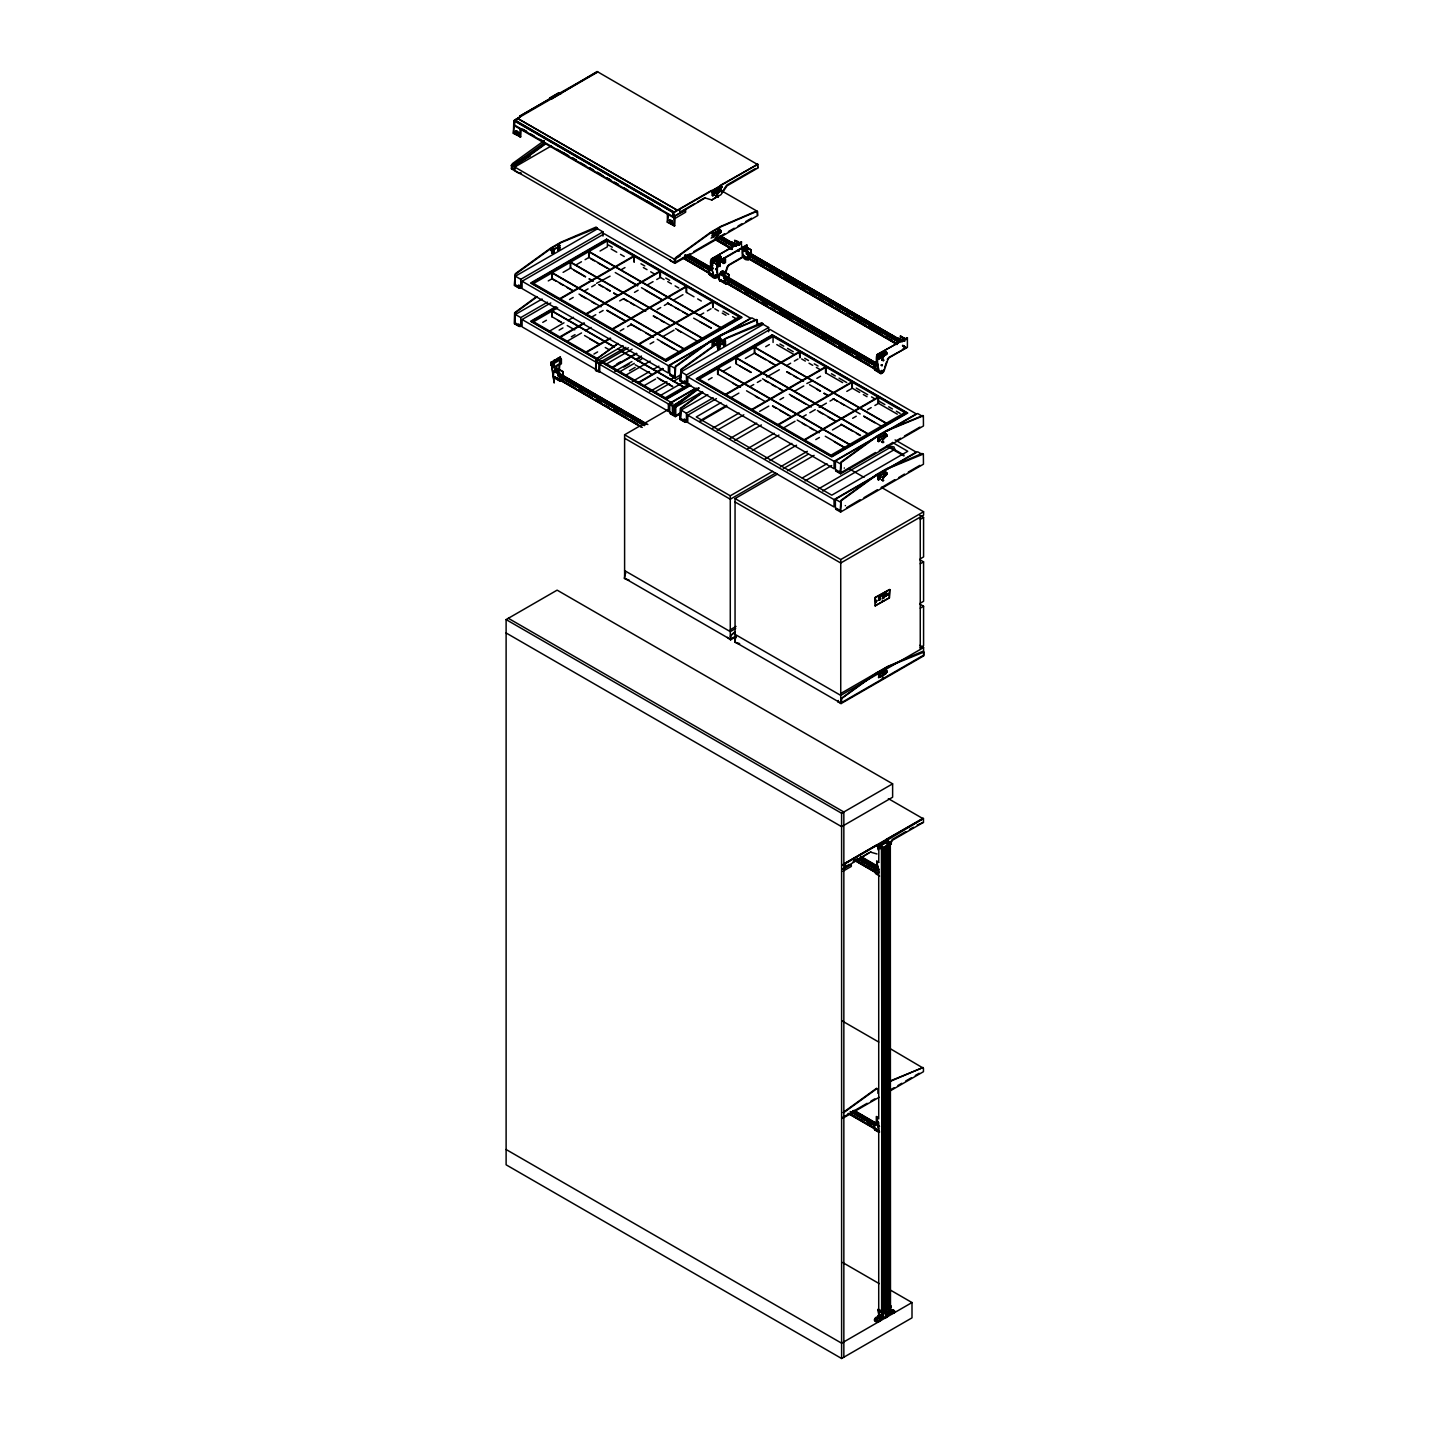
<?xml version="1.0" encoding="UTF-8"?>
<svg xmlns="http://www.w3.org/2000/svg" width="1430" height="1430" viewBox="0 0 1430 1430"><rect width="100%" height="100%" fill="white"/><g stroke="black" fill="none" stroke-linecap="round" stroke-linejoin="round"><path stroke-width="1.5" d="M886.975 850.296L886.225 855.176L886.475 850.01M886.975 860.431L886.225 865.311L886.475 860.145M887.083 880.469L886.225 885.563L886.475 880.397M886.975 870.548L886.225 875.428L886.475 870.262M886.975 890.801L886.225 895.681L886.475 890.515M887.083 910.856L886.225 915.933L886.475 910.767M886.975 900.936L886.225 905.816L886.475 900.632M886.975 921.17L886.225 926.068L886.475 920.884M886.975 941.423L886.225 946.32L886.582 940.243M886.975 931.305C887.851 926.944 885.456 945.552 886.654 930.251M886.975 951.558L886.672 950.557L886.403 956.438L886.475 950.289L886.028 952.094M886.975 971.81L886.225 976.69L886.475 971.524M886.975 961.675L886.832 960.656L886.403 966.573L886.475 960.406L886.028 962.229M886.975 981.927L886.225 986.825L886.475 981.641M886.975 1002.18L886.225 1007.077L886.475 1001.894M886.975 992.062L886.225 996.942L886.475 991.777M886.975 1012.315L886.225 1017.195L886.475 1012.029M886.975 1032.567L886.225 1037.447L886.475 1032.281M886.975 1022.432L886.225 1027.33L886.475 1022.146M886.975 1042.685L886.314 1047.6L886.475 1042.399M886.975 1062.937C888.638 1058.611 884.866 1077.13 886.654 1061.882M886.975 1052.82L886.225 1057.7L886.475 1052.534M886.975 1073.072L886.225 1077.952L886.475 1071.785M886.975 1093.324L886.832 1092.306L886.403 1098.204L886.475 1092.037L886.028 1093.861M886.975 1083.189L886.672 1082.188L886.403 1088.087L886.475 1081.92L886.028 1083.726M887.083 1103.245L886.225 1108.322L886.475 1103.156M886.975 1123.694L886.225 1128.574L886.475 1123.408M886.975 1113.577L886.225 1118.457L886.475 1113.291M887.083 1133.615L886.225 1138.709L886.475 1133.525M886.975 1154.082L886.225 1158.961L886.475 1153.778M886.975 1143.946L886.225 1148.826L886.475 1143.66M886.975 1164.199L886.225 1169.079L886.475 1163.913M886.975 1184.451C887.798 1180.179 885.385 1198.608 886.654 1183.397M886.975 1174.316L886.225 1179.214L886.475 1174.03M886.975 1194.568L886.225 1199.466L886.475 1193.299M886.975 1214.821L886.832 1213.802L886.403 1219.719L886.475 1213.552L886.028 1215.375M886.975 1204.704L886.672 1203.703L886.403 1209.583L886.475 1203.434L886.028 1205.24M886.975 1224.956L886.225 1229.836L886.475 1224.67M886.975 1245.208L886.225 1250.088L886.475 1244.922M886.975 1235.073L886.225 1239.971L886.475 1234.787M886.975 1255.325L886.225 1260.223L886.475 1255.04M886.975 1275.578L886.225 1280.476L886.475 1275.292M886.975 1265.461L886.314 1270.358L886.475 1265.175M886.975 1285.713L886.225 1290.593L886.475 1285.427M886.975 1295.83L886.225 1300.71L886.475 1295.544M511.422 165.523L512.458 163.592L544.347 140.515M513.013 166.434L514.031 164.486L544.169 142.696M514.746 167.435L515.765 165.505L545.903 143.697M624.606 575.218L625.625 573.269M674.477 259.67L675.514 257.722L710.925 232.089L720.881 226.351L756.291 211.086L757.328 211.837M678.803 414.182L674.942 416.398L674.96 406.478L676.301 404.726M675.121 406.585L675.335 416.631L679.196 414.396M730.283 636.243L734.895 631.72M735.056 638.996L735.789 637.315M840.733 700.003L841.77 698.054L877.198 672.44M711.389 340.841L675.675 366.724L675.103 377.127L670.563 375.214A2.556 1.484 0 0 1 670.116 374.875L670.187 373.874M555.323 248.945L556.878 247.569L554.876 248.677M558.201 369.691C555.287 364.829 551.515 376.305 554.661 378.199M553.964 360.646C555.895 358.912 553.571 362.219 554.876 362.112M715.947 192.835L717.27 193.604L717.27 192.657M716.662 195.463C715.34 196.178 717.914 197.286 718.039 196.357M720.005 191.584L717.163 192.228L716.448 194.087L717.967 192.978L717.896 188.438L720.005 187.759L720.005 191.584L717.467 192.675M716.573 194.212L718.343 193.515L718.343 188.706M715.072 232.697L717.074 231.589L715.536 232.965M715.947 234.645C718.718 232.947 716.09 237.112 716.948 234.556M716.662 237.13C715.34 237.952 717.86 238.721 718.039 238.024M715.536 259.17L717.199 258.222M718.039 238.274L716.251 237.237M717.27 235.271C715.322 237.505 720.845 233.751 717.056 234.448M716.752 261.172C720.041 262.745 714.714 258.651 716.805 261.529M715.947 264.103C716.698 263.37 718.146 264.443 717.628 265.068M717.753 260.063C717.967 264.443 714.643 259.438 718.343 260.439M716.77 263.746L716.466 262.441L746.728 244.923L747.175 248.999M716.698 269.483L715.912 269.019M716.68 275.329L715.822 274.828M720.112 263.728L720.112 261.815M719.522 262.441L719.987 264.05M723.92 272.469C721.006 267.625 717.234 279.1 720.398 280.995M721.006 262.334L722.543 260.957L720.541 262.065M715.072 341.162C718.539 337.248 714.142 343.504 717.199 340.483M715.536 341.43L716.734 340.215M720.541 344.326C724.009 340.411 719.612 346.65 722.65 343.629M721.006 344.594L722.204 343.361M738.488 245.156L736.843 244.441M746.353 248.051C740.061 242.832 740.365 264.496 749.856 258.937M844.254 468.164L844.361 467.932M880.755 354.551C884.115 350.672 879.825 356.874 882.864 353.871M881.202 354.819L882.614 353.335M881.613 356.499C882.489 354.998 882.113 358.519 883.704 355.927C881.667 360.378 884.401 353.389 882.113 357.607M882.435 359.144C880.898 359.359 883.615 361.021 883.669 359.788M881.81 365.723L882.274 364.918L881.255 365.329M881.255 370.87L882.113 371.371L881.738 370.37M883.669 369.494L883.4 370.835M881.202 437.08L882.757 435.721L880.755 436.811M881.202 475.35L882.757 473.974L880.755 475.082M882.435 477.352C883.329 481.249 885.688 473.294 884.026 472.758L885.671 471.811L885.671 475.636L882.632 476.941M905.494 338.946C892.463 332.118 909.659 339.786 903.17 339.822M876.358 600.225L875.857 602.066M876.697 600.689L876.018 602.012L877.001 600.868M904.135 346.65L904.296 346.328M904.779 340.751L902.848 339.518M881.631 595.917L883.043 594.433M883.079 597.043L882.793 598.205L882.989 597.186M887.708 593.951L888.423 595.005M888.62 594.719L889.102 593.7L887.959 594.737M882.739 671.546L881.327 673.029L883.043 671.725M881.631 673.208L883.293 672.261M883.508 674.084L882.507 675.836M882.882 674.549L882.793 675.496L882.471 674.156M878.127 846.775L887.19 840.733L891.391 842.896L890.318 843.861L890.479 1313.759L889.532 1313.348M882.471 847.633L881.827 848.741M891.248 843.164L882.328 847.99M886.725 844.004L888.924 843.664L887.422 843.325M882.525 1310.827L881.756 1309.612M891.051 1306.484L882.864 1311.703L882.328 1310.81M891.122 1313.187L882.864 1318.156L881.756 1315.725M511.44 165.344L524.953 157.318M675.353 406.71L675.711 405.244M883.669 1310.863L885.331 1310.595M514.067 126.323L513.388 133.383L513.835 120.638L520.466 116.813L514.3 120.907L514.3 125.679L673.119 217.378L673.119 212.605L711.354 190.53L711.8 191.763L720.917 186.49C723.741 183.344 715.822 196.196 711.354 191.102M891.855 446.947L893.875 446.821L894.84 449.342L822.643 491.026M515.265 131.149L515.211 134.045L520.699 136.851L521.128 129.415M516.266 132.364L517.481 132.883L516.266 132.561M670.277 221.471L671.439 221.865L670.92 221.007M670.813 221.632L670.724 220.989M727.352 637.351L730.587 639.836L736.379 636.493M887.136 666.702L922.547 651.419L923.798 651.883L923.887 655.78L841.037 703.596L838.034 701.844L838.23 700.468M558.933 370.048L560.167 357.017L559.38 370.316M673.155 415.361L673.065 414.36A1.877 1.09 0 0 1 673.459 414.039M880.272 847.293L882.149 847.293L880.129 847.007M880.987 847.293L880.862 845.845L882.614 846.775M888.048 843.789C883.99 840.822 890.586 842.896 889.978 844.773L889.978 1307.592M876.822 1319.711L877.984 1320.14L876.894 1319.979M891.301 1311.31L892.302 1311.989L891.051 1311.721M675.389 406.513L697.679 389.532M743.511 248.051L746.835 247.354L746.835 251.769M718.218 342.574C714.893 342.056 716.341 344.094 718.218 343.933M883.669 360.271L881.935 359.109M883.061 371.532L883.972 369.584M884.187 370.674L887.69 360.146A3.307 1.913 -60 0 1 889.8 357.393L907.389 347.24L907.389 337.677L877.108 354.622C874.481 359.109 879.182 381.006 883.722 370.406M845.47 505.594L845.255 505.666M882.256 438.653C885.599 436.311 881.112 442.674 882.435 438.402C879.307 439.85 890.461 436.722 885.224 433.272M882.471 438.956L882.721 438.903M885.671 471.811L883.561 472.49C885.831 481.302 878.485 475.672 884.026 476.583M882.578 477.441L882.399 476.816M875.768 601.208L876.286 601.44M882.828 597.383C883.418 598.08 881.738 597.812 883.883 596.828M882.632 597.633L882.507 598.544M887.959 594.344L888.441 593.325M670.187 412.519L670.187 412.144M679.607 413.324L675.121 416.112L670.545 413.485A2.574 1.484 0 0 1 670.098 413.127L670.098 413.52A2.574 1.484 0 0 0 670.545 413.86L675.335 416.631M887.011 430.752L923.369 415.755L923.458 425.961L840.625 473.795L836.228 471.257A2.556 1.484 0 0 1 835.781 470.917L835.531 470.041M725.725 271.253L727.03 267.374M725.528 273.47L727.495 267.642A3.307 1.913 -60 0 1 729.604 264.89L744.279 256.417L742.814 256.56M884.634 367.635L886.582 361.808M878.717 1310.184L877.877 1311.024L882.525 1312.579M878.127 1315.35L882.489 1317.173M883.561 1310.381L885.635 1311.471L885.939 1309.63M838.23 700.843L837.944 701.773M684.237 418.919L685.167 419.669M518.357 285.643L519.483 285.839M840.59 471.31L839.732 471.292M554.661 370.03C563.974 367.707 555.305 386.261 562.651 379.433M717.914 196.875L716.073 195.803M720.005 265.623L720.005 266.552M731.892 241.974L731.302 249.464M714.142 277.259L716.359 277.706L718.057 274.757M875.75 362.791L720.398 272.826C729.693 270.502 721.024 289.039 728.371 282.211M716.573 342.986L716.573 344.344L717.574 343.915M716.913 343.54L717.842 342.556M719.987 344.952L719.987 346.31M882.274 371.192L881.345 370.656M882.542 438.813C884.884 443.389 882.382 432.146 885.688 433.54M875.553 600.815L875.821 601.78M680.716 374.803L674.942 378.128L670.563 375.607A2.556 1.484 0 0 1 670.116 375.268L670.187 374.267M596.221 359.609L595.756 370.298L598.634 371.514L599.063 362.791L625.84 347.347M555.877 370.62L558.683 368.994L558.451 372.694M717.216 192.871L717.038 194.48M713.373 268.661C708.047 260.028 706.062 277.563 711.407 274.113M716.948 257.686L715.769 258.347M735.789 244.226L738.613 242.6M721.596 273.398L724.402 271.772L724.474 276.115M744.011 248.981L743.243 247.765M742.814 248.409L747.926 251.233L747.872 259.474M877.752 363.56C873.23 357.679 872.318 373.302 877.091 369.762M901.472 339.893L904.278 338.267M902.991 340L902.241 341.323L742.492 249.088M905.494 347.097L902.991 348.92M882.364 600.725L882.167 601.118M721.703 192.675L726.672 185.131L755.398 168.543M513.835 120.638L673.584 212.873L673.584 216.699L705.133 197.948L711.8 199.986L720.917 194.73L727.137 185.775L757.775 168.079L757.775 164.253L720.452 185.274M889.853 843.36L892.338 839.392L905.762 831.652M890.318 843.611L892.803 840.036L923.458 822.339L923.458 818.514L886.135 839.535L891.122 843.182M517.106 133.133L517.106 132.758M880.433 846.971L881.756 846.131L882.578 847.132M882.06 847.507L881.613 1316.744M887.297 843.074L887.976 843.378M876.286 865.865L875.375 872.926L877.484 874.016M890.479 1313.759L891.319 1312.919M596.131 359.305L617.867 343.45M555.287 361.057L556.878 361.004L554.965 359.913M561.883 379.576L559.827 379.79L559.774 372.873M722.633 261.136L721.417 261.261M739.811 243.279C725.6 237.612 745.96 241.867 736.879 244.977L731.838 242.063M714.66 277.778L716.966 276.508M750.035 257.954L747.962 258.151L747.926 251.233M727.602 282.371L725.546 282.568L725.493 275.65M720.112 344.076L720.112 345.989M882.632 356.428L882.882 358.054M883.4 360.646L881.667 359.484M882.113 365.633L881.291 365.025M882.828 674.191C882.918 677.856 883.418 672.583 882.668 674.942M668.579 214.375L667.381 222.294L667.381 214.071M885.831 930.215L885.921 931.77M886.01 1061.739L886.028 1063.473M885.831 1183.361L886.028 1184.987M886.01 1193.371L886.028 1195.123M675.675 404.976L699.216 388.12M886.922 842.949L888.763 842.806M735.771 636.868L734.752 642.231L739.525 643.857M878.074 846.524L887.744 841.233M881.917 847.293L880.63 846.828M891.051 843.95L882.864 848.348M891.122 1305.858L888.852 1305.983M891.051 1307.646L888.852 1306.859M891.051 1309.397L888.62 1309.612L889.978 1310.202L889.978 1314.045L888.852 1313.312M891.051 1312.007L888.852 1312.097M891.248 1313.312L893.875 1311.793L893.875 1313.026M717.628 238.864L715.947 237.898M555.948 361.111L554.34 360.181M888.316 593.611L889.263 593.79M888.763 594.808L887.816 594.808M545.438 143.429L515.014 165.487L514.282 170.599L518.661 173.137A2.556 1.484 0 0 0 519.251 173.388L520.985 173.352M536.625 296.546L514.621 312.741L514.282 323.645L518.679 326.183A2.556 1.484 0 0 0 519.251 326.433L521.003 326.397M537.09 296.814L515.193 312.83L514.746 323.52L518.679 325.79A2.556 1.484 0 0 0 519.251 326.04L519.483 326.112M618.1 343.593L595.988 359.466L595.541 370.549L598.795 371.872A1.877 1.09 0 0 0 599.367 371.639M698.591 387.762L675.067 404.869L675.103 415.379M702.291 392.195L680.305 408.39L679.947 419.294L684.344 421.832A2.574 1.484 0 0 0 684.934 422.082L686.668 422.047M702.756 392.464L680.877 408.48L680.412 419.169L684.344 421.439A2.574 1.484 0 0 0 684.934 421.707L686.668 421.653M877.073 436.49L841.341 462.373L840.625 473.795M877.073 474.742L841.341 500.643L840.608 512.047L836.228 509.509A2.574 1.484 0 0 1 835.781 509.169L835.531 508.294M735.306 631.81L730.945 635.242L730.587 639.836M843.11 1112.504L876.608 1088.266M843.557 1112.772L877.073 1088.516M886.01 940.225L886.028 941.977M625.482 573.001L624.302 578.471L629.075 580.097M513.924 169.258L513.013 169.866L512.995 166.023L511.422 165.129L511.475 168.972M877.949 846.935L877.019 845.362M878.717 1309.308C875.768 1310.148 881.363 1313.437 882.864 1311.703L882.685 847.919M891.248 1306.859L890.121 1306.913M881.827 1312.955L891.319 1307.324M878.717 1315.761L875.321 1318.943L878.467 1317.137M549.871 97.883L558.987 92.628L560.721 93.629L551.372 99.135L549.871 97.883L551.605 98.885M549.871 98.277L558.987 93.004L560.721 94.005M551.14 98.044L519.555 116.277L551.14 98.044L551.14 98.992M560.256 93.737L597.114 71.5L757.328 164.379M560.256 92.789L597.579 71.768M597.579 72.144L514.746 119.977L674.477 212.194M518.447 118.904L677.266 210.21L518.447 118.904L514.621 121.103L514.621 125.107L673.459 216.806L673.459 212.802L757.775 164.253M516.319 132.686L517.267 132.329M516.48 132.918L517.446 132.561M513.388 133.383L520.699 136.851M512.995 166.023L530.369 155.995M514.746 167.042L674.477 259.259L674.477 262.709L514.746 170.474L514.746 167.042L551.354 145.896M557.772 245.031L558.147 250.179L559.809 249.231L559.809 247.283L557.682 246.085L559.809 245.406L557.772 245.031L558.147 250.179M553.714 248.391L552.052 249.338L552.052 253.164L554.161 252.484L553.714 248.391L553.714 252.216L552.052 253.164M558.075 246.3L559.809 247.283M558.147 246.353L559.809 245.406M552.82 249.875C548.012 246.443 556.485 253.432 550.782 250.5M557.682 249.91L559.809 249.231M597.114 227.817L561.132 242.6L551.194 248.337L515.461 274.238L514.746 285.267L515.372 276.205L597.579 228.746L602.96 231.857L602.96 236.111M515.372 276.205L520.752 279.315L602.96 231.857M522.093 281.245L604.318 233.787L750.589 318.247L668.382 365.705L522.093 281.245L522.093 288.592L668.382 373.051L668.382 365.705M607.393 240.866L533.569 283.498L665.29 359.538L739.131 316.924L607.393 240.866L607.393 246.8L600.046 251.037M548.262 280.923L551.944 278.814L555.698 280.977M563.098 272.361L570.642 268.018L585.621 276.669M576.058 264.89L581.474 261.762M585.085 259.67L589.017 257.4L609.627 269.305M711.568 191.245L720.684 185.989L711.568 191.62L711.354 190.53M712.712 191.96L714.374 191.012L714.374 194.838C711.622 198.305 711.425 190.834 714.285 194.391L714.285 192.961L711.568 191.62M712.712 192.407L722.186 186.847M679.75 212.212L694.265 203.847M697.876 201.755L705.133 197.572M712.569 193.282L713.91 192.496M717.896 190.208L719.54 189.368L719.54 191.316M714.285 192.961L712.265 192.138M720.952 189.1L720.952 190.547L719.236 188.117L720.952 190.547M673.584 216.699L685.649 210.264L685.649 212.176L675.032 218.433L674.71 225.761L667.381 222.294M712.265 195.517L714.285 194.391M673.584 218.611L674.906 217.843M670.384 221.722L671.278 221.239M670.599 221.936L671.439 221.471M672.35 221.15L669.455 219.791L669.544 222.776M671.421 220.417L669.401 220.542L671.671 222.419M718.629 195.517L711.8 199.986M514.746 323.52L515.372 314.475L542.131 299.013M515.372 314.475L520.752 317.585L547.529 302.141M675.747 415.558L522.093 326.862L522.093 319.516L550.782 302.945M559.791 298.638L633.633 256.006L634.169 262.244L634.169 256.328L560.346 298.942M555.287 307.021L530.584 321.285L597.383 359.86M556.574 306.914L531.442 321.428L665.862 399.024L689.063 385.635M569.533 299.567L573.198 297.458M584.459 290.951L588.07 288.878M591.68 286.786L595.291 284.695M610.056 276.169L596.56 283.337M621.299 269.68L624.981 267.553M557.682 307.825L533.569 321.75L597.597 358.716M542.756 322.376L546.421 320.249M712.265 233.376L714.374 232.679L714.374 236.504C711.622 239.99 711.425 232.5 714.285 236.075L712.265 233.376L714.285 234.627M717.896 233.948L717.896 230.123L719.54 229.157L720.005 233.251L718.343 234.198L718.343 230.373L720.005 229.426M712.265 233.805L714.374 232.679M721.274 230.588L719.236 229.783L719.236 231.231L721.274 232.035L719.54 229.157M548.763 331.581L563.974 322.805M567.764 320.606L573.466 317.317M674.477 259.259L680.305 255.899M711.085 238.131L720.72 232.572M719.236 231.231L721.274 232.035M586.032 313.778L659.874 271.164L659.874 277.098L664.074 279.511M676.408 261.601L689.904 253.807M693.747 251.591L716.859 238.238M720.72 236.022L724.563 233.787M728.424 231.571L734.198 228.228M738.059 226.012L741.902 223.777M745.763 221.561L751.537 218.218M586.586 314.1L660.41 271.468L660.41 277.402L656.727 279.529M559.13 330.116L562.937 327.935M669.937 260.224L670.116 260.475A2.556 1.484 0 0 0 670.563 260.814L674.942 263.352L757.775 215.537L757.543 211.425L718.825 189.207M592.091 316.852L595.774 314.725M599.438 312.598L603.12 310.471M619.726 300.89L623.337 298.798L627.001 300.926M634.491 292.364L638.102 290.272M647.54 284.82L653.063 281.639M559.791 336.89L583.905 322.983M560.346 337.212L584.459 323.287M571.374 336.765L575.039 334.656M568.246 340.626L581.545 332.94M585.335 330.741L591.037 327.452M708.869 273.899C722.078 286.661 706.652 265.855 711.425 258.973L741.258 241.759L741.705 247.765M711.425 258.973L741.705 242.028M712.265 259.581L714.374 258.884L714.374 262.709C711.622 266.195 711.425 258.705 714.285 262.28L712.265 259.581L714.285 260.832M720.005 259.456L717.896 260.153L717.896 256.328L720.005 255.63L720.005 259.456L718.343 260.421L718.343 256.596L720.005 255.63M712.265 260.028L714.374 258.884M712.712 260.278L712.712 261.726M720.005 256.077L720.005 257.525M721.274 256.81L719.236 255.988L719.236 257.436L721.274 258.24L719.54 255.362M712.265 263.406L714.285 262.28M719.236 257.436L721.274 258.24M747.175 245.174L717.36 262.405L717.36 271.968L719.683 280.673M719.379 261.779L717.735 262.727L717.735 266.552L719.844 265.873L719.379 261.779L719.379 265.605L717.735 266.552M725.01 258.526L723.365 259.474L725.475 260.671L725.475 262.62L723.365 263.317L723.437 258.419L725.475 259.241L725.01 262.351L723.365 263.317M717.735 263.174L719.844 262.048M723.759 259.688L725.475 260.671M725.01 258.973L725.01 260.403M723.812 259.742L725.475 258.794M716.466 262.441L718.504 263.263L716.448 261.958M717.735 264.622L718.182 263.442M716.073 263.692L718.182 264.89L718.504 263.263M550.782 363.953L552.82 364.757L550.782 363.953L550.782 362.505L560.167 357.017M560.631 357.286L551.515 362.541C555.358 391.659 554.947 388.048 551.05 362.291L553.964 363.917L553.964 366.974L552.516 366.884L552.516 362.487L554.125 363.399L561.4 359.198L561.4 363.595L554.125 367.814L550.908 364.775L553.964 366.187M561.4 359.198L559.809 358.269L552.052 362.791L552.82 366.706M556.806 360.95L558.075 358.286M612.272 328.936L686.114 286.304L686.114 292.238L693.997 296.796M559.809 358.269L559.488 359.466L557.772 358.465L557.772 359.913M612.809 329.24L686.65 286.626L686.65 292.542M743.207 256.506L729.139 264.639A3.307 1.913 -60 0 0 727.137 267.088M555.644 366.009L558.969 364.096M620.173 330.938L623.837 328.811M627.52 326.683L631.506 324.378M657.121 309.595L660.731 307.522M664.342 305.43L668.275 303.16M673.78 299.978L682.968 294.669M586.032 352.048L610.145 338.124M586.586 352.352L610.682 338.445M593.933 354.05L597.597 351.923M605.265 347.49L608.948 349.617M595.756 370.298L596.399 361.254L623.158 345.792M628.413 347.776L599.742 364.328L599.742 371.675M638.513 344.076L712.355 301.462L712.891 307.7L712.891 301.766L639.049 344.398M605.516 364.543L632.114 349.188M693.657 318.175L711.371 328.042M650.078 343.951L653.76 341.842M663.163 336.407L674.013 330.151M700.021 315.118L703.703 313.009M707.367 310.882L711.05 308.755M616.92 363.899L620.709 361.701M612.272 367.188L636.386 353.281M612.809 367.51L636.922 353.585M614.846 371.425L631.953 361.558M635.742 359.359L641.444 356.07M623.837 367.063L629.361 363.881M636.922 359.52L640.551 357.429M619.065 372.157L634.259 363.381M638.066 361.182L641.856 358.984M629.432 370.71L635.117 367.403M625.482 375.375L650.185 361.111M632.31 381.506L649.399 371.639M653.206 369.441L658.908 366.151M638.513 382.346L662.626 368.422M639.049 382.65L663.163 368.726M675.103 376.93L669.723 373.82L669.723 365.329L751.93 317.871L757.328 320.981M712.265 341.842L714.374 341.144L714.374 344.97C711.622 348.455 711.425 340.966 714.285 344.541L712.265 341.842L714.285 343.093M717.896 338.588C721.113 335.389 721.113 342.914 717.896 342.413L717.896 338.588L720.005 337.891M712.265 342.288L714.374 341.144M721.274 339.071L719.236 338.249L719.236 339.697L721.274 340.501L719.54 337.623M712.265 345.667L714.285 344.541M719.236 339.697L721.274 340.501M644.573 385.403L655.601 379.039M718.504 345.524C713.57 342.843 721.024 346.829 717.735 346.882M723.437 340.68L723.812 345.828L725.475 344.88L725.475 342.932L723.365 341.734L725.475 341.055L723.437 340.68L723.812 345.828M719.379 344.04L717.735 344.988L717.735 348.813L719.844 348.134L719.379 344.04L719.379 347.865L717.735 348.813M723.759 341.949L725.475 342.932M719.844 344.308L718.182 345.703M723.812 342.002L725.475 341.055M723.365 345.577L725.475 344.88M762.798 323.466L726.798 338.249L716.859 343.987L681.145 369.887L680.412 380.916L681.038 371.872L763.245 324.395L768.643 327.506L768.643 331.76M649.756 391.588L666.863 381.721M670.67 379.522L674.46 377.323L675.353 366.312L710.925 340.572L720.881 334.834L756.595 319.48L757.328 325.003M654.207 392.446L669.401 383.669M673.208 381.47L680.805 377.091M681.038 371.872L686.436 374.982L768.643 327.506M687.776 376.894L769.984 329.436L916.255 413.896L834.048 461.354L687.776 376.894L687.776 384.241L834.048 468.7L834.048 461.354M660.392 395.52L683.183 382.364M689.403 383.884L665.29 397.808L601.261 360.843M773.076 336.515L699.234 379.147L830.973 455.187L904.797 412.573L773.076 336.515L773.076 342.449M666.094 399.524L690.797 385.26M708.422 379.772L712.104 377.645M723.348 371.156L730.569 366.974M751.304 372.318L736.003 363.846L736.003 357.911L867.724 433.969M745.352 358.447L754.683 353.049L775.31 364.954M765.711 346.686L769.394 344.558M695.141 388.513L668.382 403.957L668.382 411.304M669.723 412.09L669.723 403.582L696.481 388.138M684.541 398.899L673.065 405.512L673.065 414.021M736.075 635.939L730.283 639.282L624.606 578.256L624.606 434.774L668.918 409.195M669.723 403.582L675.747 407.067L702.505 391.606M680.412 419.169L681.038 410.124L707.814 394.68M681.038 410.124L686.436 413.234L713.195 397.79M687.776 415.165L834.048 499.606L834.048 506.953L687.776 422.511L687.776 415.165L716.448 398.613M725.475 394.287L799.316 351.655L799.853 357.911L799.853 351.977L726.011 394.608M720.97 402.67L696.267 416.934L831.76 495.173L907.764 451.29L892.499 442.478M729.693 398.416L738.881 393.107M750.124 386.601L753.735 384.527M757.346 382.436L760.975 380.344M766.695 377.037L779.35 369.744M786.983 365.329L790.647 363.202M794.329 361.093L798.012 358.966M700.074 420.67L726.672 405.316M700.074 421.636L726.672 406.281M712.551 428.321L739.149 412.966M751.715 409.445L825.539 366.813L825.539 372.747L842.61 382.596M752.251 409.749L826.093 367.117L826.093 373.051M717.216 430.162L743.815 414.807M759.598 411.429L768.786 406.12M779.976 399.667L783.586 397.576M794.74 391.141L803.785 385.921M813.223 380.487L806.86 383.526M816.888 378.36L820.57 376.233M730.122 438.474L756.72 423.101M877.108 354.622L907.389 337.677M877.931 355.23C880.04 359.538 878.378 349.635 880.04 358.358C877.287 361.844 877.091 354.372 879.968 357.929L877.931 359.055M885.688 355.105L883.561 355.802L883.561 351.977L885.224 351.011L885.688 355.105L883.257 355.659M877.931 355.677L880.04 354.533M883.561 351.977L885.688 351.28M878.395 355.927L878.395 357.375M885.688 351.726L885.688 353.174M886.94 352.459L884.902 351.637L884.902 353.085L886.94 353.889L885.224 351.011M734.788 440.315L761.386 424.942M884.902 353.085L886.94 353.889M777.956 424.585L851.779 381.953L851.779 387.888L859.662 392.446M778.492 424.889L852.316 382.275L852.316 388.191L846.81 391.391M747.693 448.609L774.291 433.254M782.174 428.696L795.026 421.278M802.605 416.899L806.216 414.825M809.827 412.734L815.243 409.606M819.175 407.336L826.397 403.171M830.026 401.079L833.94 398.809M752.359 450.45L778.957 435.095M765.264 458.762L791.863 443.407M804.196 439.743L878.02 397.111L878.02 403.046L897.307 414.164M804.733 440.047L878.556 397.415L878.556 403.349L874.892 405.477M769.93 460.603L796.528 445.231M815.761 439.6L819.426 437.491M832.457 429.965L841.805 424.567M852.638 418.311L856.248 416.219M867.527 409.713L871.21 407.586M890.783 1290.307L912 1302.551L912 1317.852L841.609 1358.5L506.113 1164.807L506.113 619.583L557.128 590.143L892.624 783.837L892.624 797.225L841.609 826.665L506.113 632.972M624.606 434.774L730.283 495.799L772.665 471.328M780.387 466.877L807.342 451.308M775.739 473.008L730.283 499.231L624.606 438.224M783.3 468.629L807.914 454.418M919.74 645.341L923.583 647.558L923.583 655.208L840.733 703.042L735.056 642.016L735.056 498.552L777.437 474.081M787.501 470.738L814.099 455.384M802.302 477.942L827.005 463.695M840.786 472.579L835.406 469.469L835.406 460.978L873.641 438.903M877.466 436.704L883.186 433.379M887.011 431.181L917.613 413.52L922.994 416.631L922.904 415.487L886.546 430.484L876.608 436.221L840.894 462.104L840.161 473.133L836.228 470.863A2.556 1.484 0 0 1 835.781 470.524L835.692 470.399M877.931 437.491C880.04 441.798 878.378 431.896 880.04 440.619C877.287 444.104 877.091 436.633 879.968 440.19L877.931 441.316M877.931 437.938L880.04 436.794M805.072 480.891L831.67 465.537M886.94 434.72L884.902 433.898L884.902 435.346L886.94 436.168L885.224 433.719M884.902 435.346L886.94 436.168M883.561 438.063L885.688 437.366M840.161 473.133L875.518 452.541M879.379 450.504L892.874 442.514M896.735 440.476L900.596 438.241M904.457 436.025L919.901 427.105M817.978 489.185L892.07 446.41M834.048 499.606L916.255 452.148L895.091 439.922M840.786 510.85L835.388 507.739L835.388 499.249L917.613 451.773L921.206 453.846M877.931 476.19C882.989 478.228 874.499 475.618 880.04 475.064L880.04 478.889C877.287 482.357 877.091 474.885 879.968 478.442L877.931 479.568M884.902 472.168L886.94 472.973L886.636 474.599L884.902 472.168L886.94 472.973M884.902 473.598L886.94 474.42M883.561 476.315L885.671 475.636M835.674 508.669L835.781 508.794A2.574 1.484 0 0 0 836.228 509.134L840.786 511.028M846.578 507.704L860.074 499.714M863.935 497.676L877.448 489.686M881.309 487.648L894.805 479.658M898.666 477.62L904.457 474.081M908.318 472.043L919.883 465.358M840.608 512.047L923.458 464.214L923.369 454.025L887.011 469.004M735.056 498.552L840.733 559.559L923.583 511.743L923.583 515.175L840.733 563.009L735.056 501.984M920.259 519.394L923.583 517.481L923.583 556.913L920.259 558.826M730.283 629.736L736.021 626.429M735.681 628.503L730.283 631.613L624.606 570.606M920.259 563.778L923.583 561.865L923.583 601.297L920.259 603.21M878.521 596.417C879.379 599.563 880.219 591.448 880.469 599.456C875.714 601.279 881.524 597.418 878.521 598.294M882.417 598.687L883.883 598.187L884.151 593.164L885.796 592.217L886.1 596.203L883.579 596.65M878.521 596.864L880.469 595.631M884.151 593.164L886.1 592.377M878.824 597.043L878.824 598.473M886.1 592.824L886.1 596.203M881.327 595.756L883.293 594.969M886.94 593.307L885.492 592.824L885.492 594.272L886.94 594.755L885.796 592.217M885.492 594.272L886.94 594.755M878.521 600.243L880.469 599.456M884.151 596.989L885.796 596.042M920.259 608.161L923.583 606.249L923.583 645.681L920.259 647.593M840.733 693.514L887.333 666.612M923.583 647.558L840.733 695.391L735.056 634.366M878.521 673.709C879.379 676.855 880.219 668.74 880.469 676.748C875.714 678.571 881.524 674.71 878.521 675.586M882.721 676.14L884.098 674.906L884.151 670.456L885.796 669.49L886.1 673.494L883.883 674.12M878.521 674.138L880.469 672.922M884.151 670.456L886.1 669.669M881.327 673.029L882.989 672.082M886.94 670.599L885.492 670.116L885.492 671.564L886.94 672.046L885.796 669.49M885.492 671.564L886.94 672.046M878.663 677.105L886.368 672.672M878.521 677.534L886.368 673.047M506.113 619.583L841.609 813.277L892.624 783.837M842.949 864.471L877.019 844.79L877.484 846.024L923.458 818.514M922.994 818.246L845.434 863.041L845.434 866.866M842.377 865.329L886.135 840.107M877.251 845.505L886.368 840.25L877.251 845.881L877.019 844.79M878.395 846.667C906.388 833.243 865.043 849.027 882.096 848.616M849.045 864.381L845.434 867.063M852.673 862.29L856.302 860.199M859.931 858.107L868.993 852.87M909.587 829.436L913.413 827.219M917.256 825.021L923.458 822.339M842.574 869.047L870.816 851.833M843.593 868.993L851.315 864.524L851.315 866.437L842.753 871.371M882.685 848.258L877.877 846.453M885.76 847.203L885.76 1310.023L885.76 847.203L883.347 848.598L881.774 847.686M889.978 844.773L887.583 846.149L887.583 1308.968M878.467 872.55L876.93 868.761L876.697 860.86L878.735 862.558M842.091 1117.76L867.134 1103.299M870.977 1101.064L874.838 1098.848M890.247 1089.946L894.09 1087.729M897.951 1085.495L901.812 1083.279M905.655 1081.044L911.428 1077.719M915.289 1075.485L919.15 1073.269M842.538 1118.403L879.146 1097.275M890.711 1090.59L923.458 1071.696L923.458 1068.264L890.282 1048.708M882.828 1311.113L884.312 1310.255M885.617 1309.505L886.475 1309.022A1.877 1.09 0 0 1 885.974 1310.255M888.781 1307.95L890.121 1307.771M885.599 1312.543L885.76 1317.709L885.599 1312.543L889.978 1310.202M878.127 1312.74C883.865 1318.621 880.38 1311.435 883.347 1314.027L885.76 1312.651M879.468 1321.338L882.525 1318.156L882.525 848.884M885.599 1317.602L887.583 1316.655L887.583 1311.596M912 1302.551L841.609 1343.199L506.113 1149.506M882.864 848.884L881.702 849.277M894.84 449.342L893.053 448.931M739.525 643.482L737.648 643.518M889.889 589.696L889.496 597.901L875.124 605.837L889.192 597.722L889.621 589.714M520.985 172.959L519.251 172.994A2.556 1.484 0 0 1 518.661 172.744M520.985 287.752L519.251 287.788A2.556 1.484 0 0 1 518.661 287.537L514.746 285.267M520.985 288.127L519.251 288.163A2.556 1.484 0 0 1 518.661 287.913L514.282 285.374L515.3 273.702L550.729 248.069L560.667 242.331L596.096 227.066L597.579 228.746M521.003 326.004L519.465 326.112M686.525 383.455L684.934 383.437A2.556 1.484 0 0 1 684.344 383.186L680.412 380.916M686.525 383.848L684.934 383.812A2.556 1.484 0 0 1 684.344 383.562L679.947 381.024L680.984 369.351L716.394 343.718L726.351 337.981L761.761 322.715L763.245 324.395M721.185 281.138L720.595 281.192C715.322 277.188 717.52 267.911 716.895 262.137M882.042 847.364L881.452 846.506M881.881 1318.532L882.864 1318.156L882.167 1312.365M886.171 1071.785L886.028 1073.608M721.328 335.085L757.06 319.748L757.775 324.467M890.461 1080.83L923.101 1067.513M890.926 1081.098L922.904 1067.531M745.423 250.965L902.169 340.876M744.279 255.648L742.921 255.237L896.699 344.022M715.929 276.651L714.928 276.759M723.062 275.311L724.063 275.204M721.364 280.602L720.13 280.923M557.217 372.587L558.218 372.479M555.698 377.77L554.447 378.11M555.519 378.324L553.553 377.592M674.746 414.021L674.299 413.002M889.782 589.5L875.357 597.615L875.267 605.998M888.334 843.736L887.387 844.022M628.467 579.919L627.198 579.758M889.818 843.968L888.852 844.04L888.781 1313.544L888.906 1308.271M889.585 589.535L875.053 597.454L875.518 605.998M923.583 652.187L887.44 666.863L877.502 672.601L841.913 698.358L841.037 703.596M519.162 324.288L518.482 324.074M684.934 381.149L684.041 381.292L685.167 381.488M889.192 843.932L889.692 1306.752M554.018 250.447L554.018 248.784L552.516 250.053M716.948 261.619L715.947 260.975M710.513 273.899L709.512 273.327L709.477 266.409M713.427 275.096L714.41 276.151M721.489 280.226L720.488 279.654L721.65 280.316M880.326 373.427L882.685 372.89M875.964 1130.272C872.354 1130.183 873.641 1118.278 877.698 1123.444M881.452 847.972L882.328 1317.28L883.347 1317.87L883.347 1314.027M889.442 844.058L891.391 843.772L886.135 840.5M889.818 1305.626L888.763 1305.268M889.818 1306.502L888.888 1306.305M889.818 1311.739L888.763 1311.381M674.334 375.375L673.834 375.411M870.816 852.209L877.019 853.978M745.691 246.693L751.125 249.928L751.394 254.147M719.612 280.763L720.827 281.12M875.839 369.584L875.142 362.058M880.129 373.212L874.749 369.995M555.43 377.484L554.769 376.877L555.913 377.538M875.803 1129.468L875.089 1128.467M516.57 130.809L518.625 132.722L518.875 136.172M516.999 131.22C511.833 130.005 520.877 137.53 517.803 131.864M671.01 222.812L672.404 222.937L672.404 221.596M889.889 844.147L890.318 843.503M757.775 168.079L757.328 163.985M720.452 186.24L722.186 187.223M719.54 187.938L721.274 188.921M717.377 192.138L718.432 192.746M716.359 192.246L717.592 192.943M716.144 192.424L717.52 193.229L716.073 192.549M716.001 193.175L716.948 193.729M716.359 193.908L717.413 194.498M716.251 195.57L718.039 196.607M712.265 193.586L714.374 194.838M716.001 195.946L717.842 197M715.947 196.232L717.628 197.197M745.316 246.586L751.125 249.928M735.091 240.669L740.347 244.047M744.816 246.621L745.96 247.283M746.281 247.479L751.322 250.393M900.775 336.336L906.03 339.697M737.201 242.778L738.345 243.44M744.279 246.854L745.423 247.515M902.884 338.427L904.028 339.089M720.005 233.251L719.54 231.052M715.912 231.267L717.199 232M736.665 243.154L737.808 243.815M743.743 247.247L744.887 247.908M902.348 338.821L903.492 339.482M737.183 243.869L739.113 244.977M736.951 244.119L739.024 245.317M902.616 339.768L904.69 340.966L901.847 339.339M736.164 243.69L738.952 245.406M902.527 340.09L904.457 341.216M717.377 233.823L718.432 234.413M902.616 340.555L897.504 337.712L896.914 344.541M720.631 236.057L736.504 245.209M679.75 212.605L679.75 209.155M716.359 233.912L717.592 234.627M720.291 236.093L736.647 245.531M746.782 251.376L902.312 341.18M717.52 234.895L716.144 234.091L717.467 235.038M719.916 236.236L736.557 245.656M719.916 236.629L735.288 245.495M747.354 252.449L899.041 340.036M719.558 236.504L736.343 246.353M742.277 249.785L902.026 342.002M716.001 234.842L716.948 235.396M719.219 236.862L730.748 243.511M746.639 252.699L896.413 339.16M716.341 235.342L717.628 236.075M719.379 237.094L730.909 243.744M746.818 252.931L896.574 339.411M718.933 237.291L732.375 245.048M746.353 253.128L898.272 340.841M718.986 237.791L730.516 244.441M746.406 253.611L898.112 341.198M718.7 237.755L732.321 245.906M746.299 253.986L898.004 341.556M718.557 238.238L731.999 245.996M747.908 255.166L897.683 341.645M907.389 347.24L889.335 357.125A3.307 1.913 -60 0 0 888.691 357.607M712.265 235.253L714.374 236.504M716.073 237.487L717.914 238.542L716.001 237.612M738.238 250.339L739.113 250.822L738.041 250.625M902.777 345.327L904.779 346.489M738.095 250.518L739.024 251.054M902.616 345.506L904.69 346.704L902.562 345.613M902.527 345.917L904.368 346.99M716.394 239.078L725.993 244.619M751.608 259.42L763.12 266.052M768.875 269.376L780.387 276.026M784.105 277.903L797.654 286M801.497 288.217L805.34 290.433M809.076 292.31L814.921 295.956M818.764 298.173L822.59 300.389M828.345 303.714L832.189 305.931M836.032 308.147L839.857 310.364M845.613 313.688L849.456 315.905M853.299 318.121L864.81 324.771M868.6 326.683L882.078 334.727M885.903 336.944L891.659 340.269M715.804 239.114L732.321 248.641M748.98 258.276L804.947 290.308M805.823 291.094L896.842 343.629M715.322 239.06L731.391 248.212M748.337 258.061L896.574 343.665M714.821 239.239L732.089 249.213M715.036 239.454L732.303 249.41M743.278 255.756L896.056 343.951M742.277 255.809L748.802 259.563M522.79 129.236L526.615 131.453M562.973 152.438L568.711 155.763M576.361 160.178L572.536 157.961L576.201 160.267M589.768 167.918L593.593 170.116M597.418 172.333L601.244 174.532M606.981 177.856L610.807 180.055M614.65 182.271L618.475 184.488M647.164 201.058L652.92 204.365M742.492 256.256L748.301 259.617M522.629 129.344L526.454 131.542M530.28 133.759L534.105 135.957M539.843 139.282L543.668 141.481M557.074 149.221L568.55 155.852M580.026 162.484L585.764 165.791M589.607 168.007L593.432 170.206M597.257 172.422L602.995 175.747M606.821 177.946L610.646 180.162M614.471 182.361L618.296 184.577M624.052 187.884L627.877 190.101M631.702 192.317L660.41 208.887M673.208 224.903L674.71 225.761M669.204 222.973L672.887 225.082L671.814 220.774M725.475 259.241L723.759 258.24L723.812 263.567M716.126 257.382L717.163 257.99M881.792 353.031L882.828 353.639M717.163 260.117L718.45 260.85M882.846 355.766L884.133 356.517M882.149 355.73L883.257 356.481M716.144 260.314L717.52 261.1L716.073 260.439M881.827 355.963L883.204 356.749M881.738 356.088L883.132 356.892M715.947 260.707L717.27 261.476M881.631 356.374L882.953 357.125M716.341 261.547L717.628 262.298M882.006 357.196L883.293 357.947M716.573 263.317L717.985 264.139M716.251 263.46L718.504 264.711M712.265 261.458L714.374 262.709M877.931 357.107L880.04 358.358M881.738 359.341L883.597 360.414M716.001 263.835L717.842 264.89M881.613 359.752L883.293 360.718M722.883 271.003L728.692 274.363L728.978 280.173M722.382 271.056L723.544 271.718M723.848 271.897L728.907 274.81M721.846 271.289L723.008 271.95M721.31 271.664L722.472 272.326M715.661 269.269L716.591 269.805L715.608 269.376M720.827 272.201L721.971 272.862M881.345 364.918L882.274 365.454M688.956 254.933L712.784 268.429M688.313 254.88L712.212 268.447M723.419 275.15L875.964 362.988M687.955 255.041L712.444 269.126M720.059 273.505L878.127 364.775M688.223 255.309L711.282 268.608M723.33 275.579L873.873 362.487M687.598 255.309L710.639 268.608M724.617 276.687L876.304 364.257M687.258 255.666L712.247 269.805M719.862 274.203L877.913 365.472M685.488 254.79L710.46 269.197M724.438 277.277L876.125 364.847M685.042 254.987L710.227 269.537M723.991 277.474L875.911 365.186M684.809 255.452L710.067 269.895M723.759 277.938L875.732 365.544M684.988 255.845L709.959 270.252M723.938 278.314L875.625 365.901M686.597 257.025L709.638 270.342M723.616 278.403L875.303 365.991M883.794 371.496L883.275 372.247M715.661 275.007L716.591 275.543M744.458 292.274L748.301 294.491M761.743 302.248L765.586 304.465M779.028 312.223L790.54 318.872M821.267 336.604L825.11 338.821M838.552 346.596L842.377 348.813M846.22 351.029L850.064 353.246M855.819 356.57L859.662 358.787M684.47 257.918L703.685 269.001M726.905 282.497L733.018 285.946M734.573 286.93L740.704 290.379M744.172 292.471L750.303 295.921M751.858 296.904L757.989 300.354M761.457 302.445L767.588 305.895M771.056 307.986L775.275 310.328M778.742 312.419L792.542 320.302M796.027 322.411L834.798 344.684M838.266 346.793L852.066 354.676M855.551 356.767L861.664 360.217M863.22 361.2L869.351 364.65M872.836 366.741L876.662 368.958M683.183 257.704L712.372 274.56M723.008 280.745L880.451 371.639M682.754 257.757L714.571 276.24M722.633 280.906L880.237 371.889M682.897 258.061L714.714 276.544M720.631 279.976L880.612 372.408M712.569 275.472L716.359 277.706M721.846 280.852L726.905 283.766M878.235 371.139L882.042 373.355M719.862 280.226L726.369 283.98M874.552 369.548L881.398 373.623M709.083 274.346L714.893 277.706M720.059 280.691L725.868 284.034M713.749 277.241L715.125 278.028M879.432 372.89L880.791 373.677M511.422 168.561L512.995 169.473M608.501 245.031L612.326 247.229M640.944 263.764L644.769 265.962M665.754 278.081L669.58 280.298M723.008 311.15L728.746 314.439M732.553 316.656L736.379 318.854M779.904 343.987L783.712 346.185M787.537 348.402L793.257 351.709M804.715 358.304L808.522 360.521M814.26 363.828L818.067 366.026M831.438 373.731L835.245 375.947M839.07 378.146L846.703 382.543M856.248 388.066L867.688 394.68M871.514 396.879L875.321 399.077M879.146 401.276L884.866 404.583M888.691 406.799L892.499 408.998M896.324 411.197L900.131 413.395M611.146 248.963L616.759 252.198M620.513 254.361L624.267 256.524M643.357 267.553L647.021 269.662M650.686 271.789L654.368 273.917M667.756 281.639L671.421 283.766M675.103 285.875L678.767 288.002M697.661 298.906L701.326 301.033M714.768 308.773L718.504 310.936M722.257 313.116L726.011 315.279M776.812 344.612L793.686 354.354M801.676 358.966L805.358 361.075M809.023 363.202L812.705 365.329M816.369 367.439L820.034 369.566M863.345 394.555L867.009 396.682M720.738 327.524L589.017 251.466L589.017 257.4M886.421 423.173L754.683 347.132L754.683 353.049M720.434 327.702L588.713 251.644L588.713 257.579M886.1 423.352L754.379 347.311L754.379 353.228L765.622 359.734M615.258 272.558L637.816 285.589M641.498 287.698L662.215 299.674M688.456 314.815L667.417 303.035L671.635 305.466M786.965 371.693L803.499 381.238M809.541 384.724L820.552 391.087M824.216 393.196L827.899 395.324M860.181 413.967L833.1 398.684L837.301 401.115M863.935 416.13L882.668 426.944M590.572 258.669L594.326 260.832M598.08 262.995L607.446 268.411M628.324 280.459L637.512 285.768M645.395 290.308L661.911 299.853M675.3 307.575L678.964 309.702M682.646 311.812L688.152 314.993M699.824 321.732L711.068 328.221M769.376 361.897L773.112 364.06M786.661 371.872L790.325 373.999M794.008 376.108L797.672 378.235M816.566 389.139L820.248 391.266M823.912 393.375L827.595 395.502M840.983 403.224L844.647 405.351M863.613 416.309L874.856 422.797M725.475 341.502L725.01 344.612M551.104 250.321L552.82 251.322M718.504 346.972L716.77 344.523M712.265 343.718L714.374 344.97M877.931 439.368L880.04 440.619M553.714 252.216L554.143 253.146M702.362 338.141L570.642 262.083L570.642 268.018M868.046 433.791L736.307 357.732L736.307 363.667M702.058 338.32L570.32 262.262L570.32 268.197M887.297 445.391L890.801 447.411M892.534 448.43L903.939 455.008M886.779 446.053L903.957 455.973M589.375 278.832L593.128 280.995M599.242 284.534L610.252 290.898M613.935 293.007L617.599 295.134M623.641 298.62L645.681 311.347M653.564 315.887L670.08 325.432M675.586 328.614L696.75 340.823M762.548 378.807L783.283 390.783M789.324 394.269L811.346 406.996M817.388 410.481L835.746 421.081M841.269 424.263L860.538 435.399M574.074 270.359L585.317 276.848M589.071 279.011L592.807 281.174M598.938 284.713L602.602 286.84M606.284 288.949L609.949 291.077M613.613 293.186L617.295 295.313M630.684 303.035L634.348 305.162M653.242 316.066L656.924 318.193M660.589 320.302L664.271 322.429M677.695 330.187L681.431 332.35M739.739 366.009L750.982 372.497M764.603 380.362L768.285 382.489M771.95 384.599L775.632 386.726M779.296 388.853L782.961 390.962M790.844 395.52L805.537 403.993M818.925 411.715L822.59 413.842M828.095 417.024L835.442 421.26M840.947 424.442L852.727 431.252M856.481 433.415L860.234 435.578M683.987 348.759L552.248 272.701L552.248 278.635L572.876 290.522M849.652 444.408L717.932 368.35L717.932 374.285L740.418 387.262M683.665 348.938L551.944 272.88L551.944 278.814M849.349 444.587L717.61 368.529L717.61 374.463M579.025 294.08L601.065 306.806M607.106 310.292L625.464 320.892M630.97 324.074L653.528 337.105M657.21 339.214L680.233 352.513M746.532 390.801L764.889 401.401M772.772 405.941L791.13 416.541M797.171 420.045L819.211 432.754M825.289 436.275L844.04 447.09M559.434 283.14L563.188 285.303M566.941 287.466L572.554 290.701M580.562 295.331L586.068 298.512M591.573 301.694L595.238 303.804M606.785 310.471L625.142 321.071M630.666 324.253L640.372 329.865M645.877 333.047L653.224 337.283M661.178 341.877L674.299 349.456M732.607 383.115L738.238 386.368M755.415 396.271L759.08 398.398M772.468 406.12L776.133 408.247M779.815 410.374L788.985 415.665M802.373 423.387L806.055 425.514M809.72 427.642L813.384 429.751M834.351 441.852L843.718 447.268M877.931 477.638L880.04 478.889M848.634 468.468L864.006 477.352M881.309 487.326L923.583 511.743M669.723 365.329L675.103 368.44L674.942 378.128M835.406 460.978L840.786 464.089M919.74 515.265L923.583 517.481M515.372 284.713L520.752 287.823L520.752 279.315M681.038 380.362L686.436 383.472L686.436 374.982M614.453 346.864L552.248 310.954L552.248 316.888L561.633 322.304M618.118 348.992L683.987 387.012M614.131 347.043L551.944 311.132L551.944 317.067M621.478 351.28L683.665 387.19M567.245 325.54L574.735 329.865M584.53 335.532L599.224 344.004M635.17 364.757L651.705 374.303M657.21 377.484L672.744 386.457M557.557 320.32L561.311 322.483M589.732 338.892L598.92 344.183M659.302 379.057L663.055 381.22M666.809 383.383L672.422 386.636M601.208 362.058L672.815 403.403M596.399 361.254L599.063 362.791M835.388 499.249L840.786 502.359M522.093 319.516L672.404 406.281L672.404 413.628M515.372 322.966L520.752 326.076L520.752 317.585M681.038 418.615L686.436 421.725L686.436 413.234M919.74 559.648L923.583 561.865M559.345 358.572L557.682 359.538M559.488 362.469L561.4 363.595M554.769 359.931L556.949 361.2M554.143 360.396L555.752 361.307M554.983 361.576L553.714 361.826M550.782 362.505C553.535 362.13 553.678 367.617 550.908 364.775M557.164 368.207L562.973 371.568L563.259 377.377M556.663 368.261L557.825 368.922M558.129 369.101L563.188 372.032M556.127 368.493L557.289 369.155M555.591 368.886L556.753 369.548M555.537 369.512L556.485 369.655M555.09 369.405L556.252 370.066M557.593 372.426L647.844 424.531M554.34 370.728L646.485 424.049M557.503 372.855L646.592 424.281M554.125 371.425L645.556 423.959M558.862 374.285L645.27 424.156M558.433 374.32L645.019 424.442M558.147 374.749L644.787 424.764M557.932 375.214L644.626 425.121M558.111 375.59L644.519 425.479M557.789 375.679L644.197 425.568M578.632 389.55L582.457 391.766M595.899 399.524L599.742 401.741M613.184 409.498L617.027 411.715M561.061 379.772L574.878 387.655M578.346 389.747L584.477 393.196M586.032 394.18L592.145 397.629M595.631 399.721L601.744 403.171M605.23 405.262L609.43 407.604M612.916 409.695L626.715 417.578M630.183 419.687L637.869 424.12M556.681 377.699L639.246 425.371M556.86 378.092L642.267 427.409M554.912 377.18L640.712 426.819M554.125 377.449L560.649 381.202M554.34 377.895L560.149 381.256M919.74 604.032L923.583 606.249M886.1 673.494L885.796 671.385M880.469 676.748L880.165 672.744M888.352 798.637L922.994 818.639M508.347 618.296L843.843 811.99L843.843 1357.213M887.744 841.752L891.122 843.7M885.831 842.377L886.922 843.182M887.78 845.076L888.441 1308.289M881.952 847.579L883.347 848.401L883.347 1311.417L881.774 1310.506M877.251 845.881L878.735 846.739M877.931 849.778L878.395 846.22M876.93 862.058L878.932 872.818M860.663 856.338L877.949 866.33M861.414 857.374L876.769 866.24M861.647 857.732L875.786 865.847M860.914 857.607L878.199 867.581M860.914 857.982L876.268 866.848M860.413 857.946L875.893 867.116M859.948 858.375L878.842 869.404M859.877 858.947L875.231 867.831M859.555 858.876L876.84 868.85M859.645 859.341L874.999 868.225M857.321 858.268L876.769 869.708M857.124 858.787L876.34 869.869M855.158 859.627L864.757 865.168M866.294 866.08L874.356 870.727M855.641 860.252L876.769 872.461M854.657 859.859L875.231 871.674M854.139 859.948L878.252 873.909M853.478 859.788L876.84 873.247M875.464 873.48L879.575 876.072M842.163 1020.931L878.735 1042.041M877.931 1089.535L877.931 1093.36M877.931 1117.384L876.322 1116.455L876.322 1120.852L877.931 1121.781M878.61 1130.2L876.93 1117.456L878.521 1128.449M854.175 1110.449L877.216 1123.765M853.835 1110.484L878.074 1124.659M853.46 1110.645L876.501 1123.944M853.102 1110.913L876.501 1124.338M853.192 1111.235L879.557 1126.322M852.763 1111.271L875.964 1124.802M852.477 1111.7L875.75 1125.142M852.244 1112.165L875.285 1125.464M852.423 1112.558L873.551 1124.749M850.189 1111.521L875.142 1125.946M867.188 1123.176L871.031 1125.392M851.547 1114.506L863.434 1121.281M866.902 1123.372L876.501 1128.913M850.51 1114.185L876.501 1129.307M848.258 1113.362L879.593 1131.219M848.401 1113.666L879.361 1131.613M874.499 1129.432L879.557 1132.346M874.713 1129.897L878.842 1132.274M842.592 1262.476L879.218 1283.639M888.245 1306.77L889.657 1307.592L889.657 844.773M890.443 1311.936L890.479 1311.954A2.931 1.698 0 0 0 893.875 1311.793M884.241 1310.148L884.241 847.329L887.78 845.273L888.28 1308.379M878.127 1310.112L881.452 1312.025M881.827 1316.923L881.72 1310.738M878.127 1316.583C888.048 1320.945 874.374 1316.905 878.717 1315.958L878.717 1122.407M878.074 1309.201L882.149 1311.203M728.692 274.363L728.317 278.385M562.973 371.568L562.598 375.59M670.009 259.974L670.116 260.099A2.556 1.484 0 0 0 670.563 260.439M879.879 373.159L879.522 371.872M712.873 265.569L712.337 264.8L712.283 269.126M714.214 277.509L713.856 276.222M879.629 372.604L877.555 364.453L877.555 354.89M713.963 276.955L711.89 268.804L711.89 259.241M922.976 454.043L921.975 453.471L886.546 468.736L876.608 474.474L840.894 500.375L840.161 511.404M920.259 517.088L920.259 649.47M900.382 336.014L900.382 340.429M886.922 939.224L886.922 943.675M886.922 959.244L886.922 963.695M886.922 1192.692L886.922 1197.142M886.922 1212.712L886.922 1217.162M886.636 352.638L886.636 354.086M886.636 434.899L886.636 436.347M886.636 473.151L886.636 474.599M886.636 593.486L886.636 594.934M886.636 670.777L886.636 672.225M886.475 959.137L886.475 963.606M886.475 1070.713L886.475 1075.181M886.475 1090.804L886.475 1095.255M886.475 1182.288L886.475 1186.757M886.475 1192.62L886.475 1197.071M886.475 1202.38L886.475 1206.849M886.475 1212.658L886.475 1217.109M885.635 1310.416L885.635 1311.471M885.224 352.906L885.224 354.837M885.224 435.167L885.224 437.097M885.224 473.419L885.224 475.368M885.099 929.142L885.099 933.593M885.099 949.18L885.099 953.631M885.099 1182.807L885.099 1187.258M885.099 1202.844L885.099 1207.295M884.455 593.343L884.455 597.168M884.455 670.634L884.455 674.46M884.562 847.704L884.562 1310.524M884.294 1310.667L884.294 1311.721M884.026 352.245L884.026 356.07M884.026 434.506L884.026 438.331M880.165 595.47L880.165 599.295M879.647 356.66L879.647 358.108L879.593 354.265M879.647 438.921L879.647 440.369M879.647 477.191L879.647 478.621M879.647 597.525L879.647 598.956M879.647 674.799L879.647 676.247M878.824 596.596L878.824 600.421M878.824 673.87L878.824 677.713M878.878 845.702L878.717 862.308M878.717 868.743L878.717 1118.939M878.235 355.498L878.395 359.323M878.252 437.759L878.395 441.584M878.235 476.011L878.395 479.837M877.091 1117.491L877.091 1120.566M841.609 813.277L841.609 1358.5M840.733 559.559L840.733 703.042M757.328 214.875L757.06 211.265L721.328 226.619L711.389 232.357L675.961 257.99L674.942 263.352M750.732 249.606L750.732 254.022M742.867 248.319L742.867 254.844M734.716 240.347L734.716 244.78M730.283 495.799L730.283 639.282M725.171 259.42L725.171 260.85M725.171 341.681L725.171 343.111M720.952 230.784L720.952 232.214M720.952 256.989L720.952 258.419M720.952 339.25L720.952 340.68M719.54 257.257L719.54 259.188M719.54 339.518L719.54 341.448M718.182 264.89L718.182 266.82M718.343 338.856L718.343 342.682M718.182 347.15L718.182 349.081M713.91 190.744L713.981 194.587M713.91 232.411L713.981 236.254M713.91 258.615L713.981 262.459M713.91 340.876L713.981 344.719M712.569 191.96L712.712 195.785M712.569 233.626L712.712 237.452M712.569 259.831L712.712 263.674M712.569 342.092L712.712 345.935M675.747 407.067L675.747 415.755M675.103 406.71L675.121 416.112M674.477 215.269L674.477 216.216M674.299 215.108L674.299 216.323M674.048 216.967L674.048 226.137M559.488 246.031L559.488 247.462M559.345 245.138L559.345 248.963M554.125 363.399L554.125 367.814M552.516 251.501L552.516 253.432M520.037 129.004L520.037 137.226M887.333 359.591A3.307 1.913 -60 0 1 888.101 358.251M885.867 1309.076A1.877 1.09 0 0 1 885.974 1310.613A1.877 1.09 0 0 1 883.329 1310.667M890.336 1310.363A2.931 1.698 0 0 1 894.501 1311.185A2.931 1.698 0 0 1 892.552 1313.455M891.051 1313.455A2.931 1.698 0 0 1 890.336 1313.294M890.336 1310.005A2.931 1.698 0 0 1 894.733 1311.471A2.931 1.698 0 0 1 890.336 1312.937M875.321 1317.727A2.931 1.698 0 0 1 879.468 1317.727A2.931 1.698 0 0 1 879.468 1320.122M722.883 262.87A3.307 1.913 -60 0 1 724.134 261.744M722.811 262.155A3.307 1.913 -60 0 1 723.669 261.476M717.216 346.954L717.985 346.4L717.216 346.954M881.631 441.888L882.399 441.316L881.631 441.888M882.9 442.603L883.669 442.049L882.9 442.603M881.631 480.14L882.399 479.586L881.631 480.14M882.9 480.873L883.597 480.248L882.9 480.873M882.9 601.208L883.669 600.636L882.9 601.208M882.06 677.999L882.096 677.856M882.9 678.481L883.669 677.927L882.9 678.481M519.483 285.446L518.357 285.267L519.448 285.66M606.588 239.15L530.584 283.033L666.094 361.254L742.099 317.371L606.588 239.15M606.821 239.632L531.442 283.158L665.862 360.771L741.24 317.245L606.821 239.632M772.272 334.799L696.267 378.682L831.76 456.903L907.764 413.02L772.272 334.799M772.504 335.281L697.107 378.807L831.545 456.42L906.924 412.895L772.504 335.281M673.959 212.498L515.14 120.799L673.798 212.605M875.929 1321.606A2.931 1.698 0 0 0 880.326 1320.14A2.931 1.698 0 0 0 875.929 1318.675A2.931 1.698 0 0 0 875.929 1321.606M875.929 1321.266A2.931 1.698 0 0 0 880.326 1319.801A2.931 1.698 0 0 0 875.929 1318.335A2.931 1.698 0 0 0 875.929 1321.266"/></g></svg>
